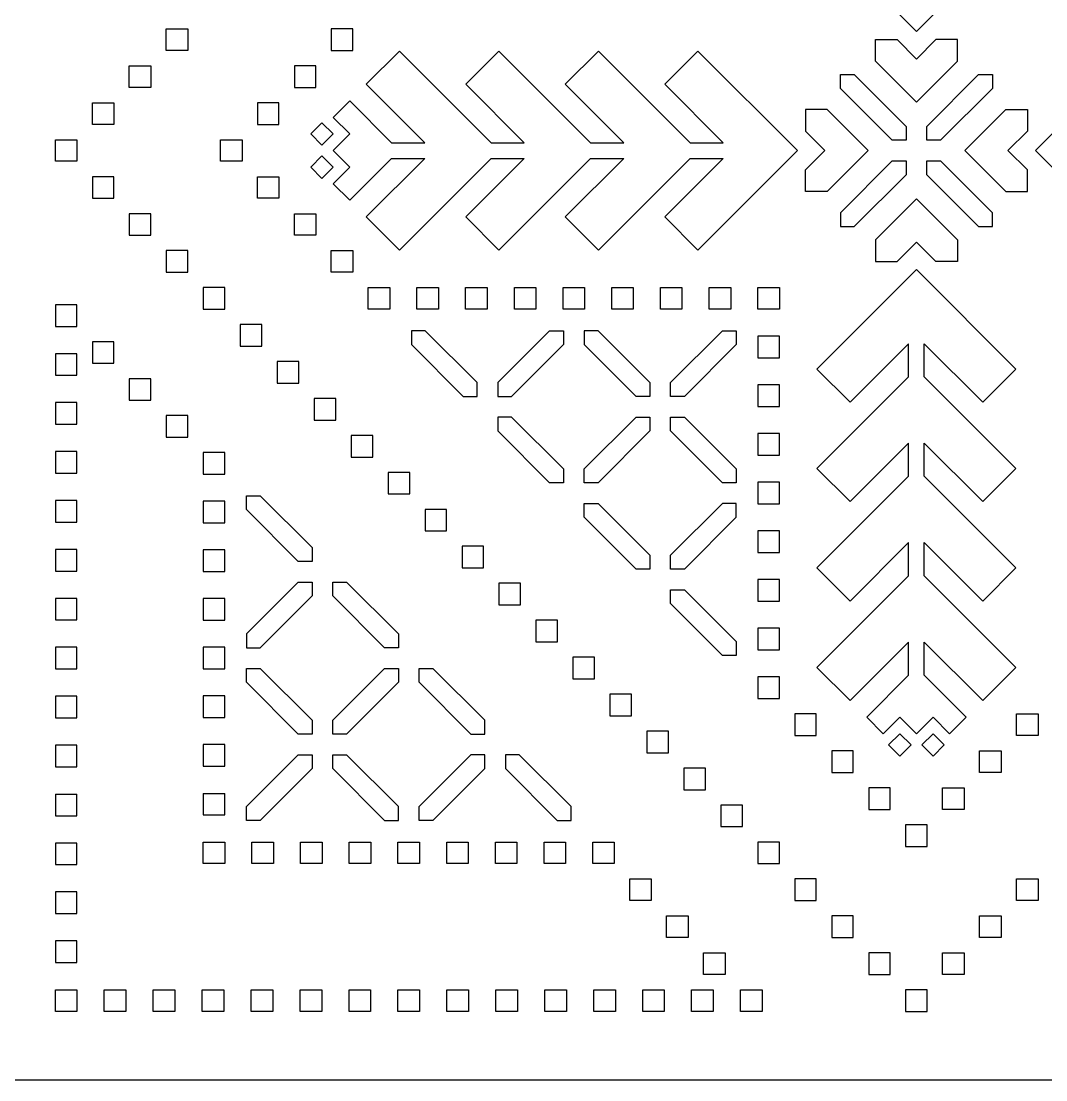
# Model space of a CAD drawing. Extents: x 48 to 637, y 137 to 327.
# Drawn here: x 242.3 to 347.1, y 136.9 to 245.3 of the extents above; entities that cross this region are included whole.
import ezdxf

# ---------------------------------------------------------------- set-up
doc = ezdxf.new("R2010")
doc.units = 0
doc.layers.get('0').update_dxf_attribs({"linetype": 'CONTINUOUS'})

msp = doc.modelspace()

# ---------------------------------------------------------------- linework, layer by layer
for p, q in [((333.888458, 244.211671), (323.70612, 254.394009)), ((333.888458, 244.211671), (344.070795, 254.394009)), ((257.109036, 244.482573), (259.318744, 244.482573)), ((257.109036, 242.272864), (257.109036, 244.482573)), ((259.318744, 244.482573), (259.318744, 242.272864)), ((276.211488, 244.482595), (274.001779, 244.482595)), ((274.001779, 244.482595), (274.001779, 242.272886)), ((276.211488, 242.272886), (276.211488, 244.482595)), ((329.690011, 243.384436), (331.89972, 243.384436)), ((329.690011, 241.174727), (329.690011, 243.384436)), ((333.888458, 241.395698), (331.89972, 243.384436)), ((333.888458, 241.395698), (335.877196, 243.384436)), ((338.086904, 243.384436), (335.877196, 243.384436)), ((338.086904, 241.174727), (338.086904, 243.384436)), ((259.318744, 242.272864), (257.109036, 242.272864)), ((274.001779, 242.272886), (276.211488, 242.272886)), ((280.97397, 242.208871), (277.579857, 238.814758)), ((290.356307, 232.826533), (280.97397, 242.208871)), ((291.156307, 242.208871), (287.762195, 238.814758)), ((300.538645, 232.826533), (291.156307, 242.208871)), ((301.338645, 242.208871), (297.944532, 238.814758)), ((310.720982, 232.826533), (301.338645, 242.208871)), ((311.520982, 242.208871), (308.12687, 238.814758)), ((321.70332, 232.026533), (311.520982, 242.208871)), ((346.073595, 232.026533), (356.255933, 242.208871)), ((253.325307, 238.489136), (253.325307, 240.698844)), ((253.325307, 240.698844), (255.535016, 240.698844)), ((255.535016, 240.698844), (255.535016, 238.489136)), ((270.218044, 240.698859), (270.218044, 238.489151)), ((272.427752, 240.698859), (270.218044, 240.698859)), ((272.427752, 238.489151), (272.427752, 240.698859)), ((333.888458, 236.976281), (329.690011, 241.174727)), ((333.888458, 236.976281), (338.086904, 241.174727)), ((326.110283, 238.390494), (326.110283, 239.804708)), ((326.110283, 239.804708), (327.524497, 239.804708)), ((332.827798, 234.501407), (327.524497, 239.804708)), ((340.252419, 239.804708), (334.949118, 234.501407)), ((340.252419, 239.804708), (341.666632, 239.804708)), ((341.666632, 239.804708), (341.666632, 238.390494)), ((255.535016, 238.489136), (253.325307, 238.489136)), ((270.218044, 238.489151), (272.427752, 238.489151)), ((277.579857, 238.814758), (283.568082, 232.826533)), ((287.762195, 238.814758), (293.75042, 232.826533)), ((297.944532, 238.814758), (303.932757, 232.826533)), ((308.12687, 238.814758), (314.115095, 232.826533)), ((331.413584, 233.087193), (326.110283, 238.390494)), ((341.666632, 238.390494), (336.363331, 233.087193)), ((249.541579, 236.915116), (251.751288, 236.915116)), ((249.541579, 234.705407), (249.541579, 236.915116)), ((251.751288, 236.915116), (251.751288, 234.705407)), ((266.434308, 236.915123), (266.434308, 234.705415)), ((268.644016, 236.915123), (266.434308, 236.915123)), ((268.644016, 234.705415), (268.644016, 236.915123)), ((274.185744, 235.420646), (275.882801, 237.117702)), ((275.882801, 237.117702), (280.17397, 232.826533)), ((275.882801, 233.72359), (274.185744, 235.420646)), ((324.740264, 236.22498), (322.530555, 236.22498)), ((322.530555, 236.22498), (322.530555, 234.015271)), ((328.93871, 232.026533), (324.740264, 236.22498)), ((338.838205, 232.026533), (343.036652, 236.22498)), ((343.036652, 236.22498), (345.24636, 236.22498)), ((345.24636, 236.22498), (345.24636, 234.015271)), ((251.751288, 234.705407), (249.541579, 234.705407)), ((266.434308, 234.705415), (268.644016, 234.705415)), ((271.887647, 233.72359), (273.036696, 234.872638)), ((273.036696, 234.872638), (274.185744, 233.72359)), ((332.827798, 234.501407), (332.827798, 233.087193)), ((334.949118, 233.087193), (334.949118, 234.501407)), ((245.757851, 230.921679), (245.757851, 233.131388)), ((245.757851, 233.131388), (247.967559, 233.131388)), ((247.967559, 233.131388), (247.967559, 230.921679)), ((262.650572, 233.131388), (264.860281, 233.131388)), ((262.650572, 230.921679), (262.650572, 233.131388)), ((264.860281, 233.131388), (264.860281, 230.921679)), ((273.036696, 232.574541), (271.887647, 233.72359)), ((274.185744, 233.72359), (273.036696, 232.574541)), ((274.185744, 232.026533), (275.882801, 233.72359)), ((324.519293, 232.026533), (322.530555, 234.015271)), ((332.827798, 233.087193), (331.413584, 233.087193)), ((336.363331, 233.087193), (334.949118, 233.087193)), ((343.257623, 232.026533), (345.24636, 234.015271)), ((275.882801, 230.329477), (274.185744, 232.026533)), ((280.17397, 232.826533), (283.568082, 232.826533)), ((290.356307, 232.826533), (293.75042, 232.826533)), ((300.538645, 232.826533), (303.932757, 232.826533)), ((310.720982, 232.826533), (314.115095, 232.826533)), ((321.70332, 232.026533), (311.520982, 221.844196)), ((324.519293, 232.026533), (322.530555, 230.037795)), ((328.93871, 232.026533), (324.740264, 227.828087)), ((338.838205, 232.026533), (343.036652, 227.828087)), ((343.257623, 232.026533), (345.24636, 230.037795)), ((346.073595, 232.026533), (356.255933, 221.844196)), ((247.967559, 230.921679), (245.757851, 230.921679)), ((264.860281, 230.921679), (262.650572, 230.921679)), ((271.887647, 230.329477), (273.036696, 231.478526)), ((273.036696, 231.478526), (274.185744, 230.329477)), ((280.17397, 231.226533), (275.882801, 226.935364)), ((283.568082, 231.226533), (277.579857, 225.238308)), ((280.17397, 231.226533), (283.568082, 231.226533)), ((290.356307, 231.226533), (280.97397, 221.844196)), ((293.75042, 231.226533), (287.762195, 225.238308)), ((290.356307, 231.226533), (293.75042, 231.226533)), ((300.538645, 231.226533), (291.156307, 221.844196)), ((303.932757, 231.226533), (297.944532, 225.238308)), ((300.538645, 231.226533), (303.932757, 231.226533)), ((310.720982, 231.226533), (301.338645, 221.844196)), ((314.115095, 231.226533), (308.12687, 225.238308)), ((310.720982, 231.226533), (314.115095, 231.226533)), ((326.110283, 225.662572), (331.413584, 230.965873)), ((331.413584, 230.965873), (332.827798, 230.965873)), ((332.827798, 230.965873), (332.827798, 229.55166)), ((334.949118, 230.965873), (336.363331, 230.965873)), ((334.949118, 229.55166), (334.949118, 230.965873)), ((341.666632, 225.662572), (336.363331, 230.965873)), ((273.036696, 229.180428), (271.887647, 230.329477)), ((274.185744, 230.329477), (273.036696, 229.180428)), ((274.185744, 228.632421), (275.882801, 230.329477)), ((322.530555, 227.828087), (322.530555, 230.037795)), ((345.24636, 227.828087), (345.24636, 230.037795)), ((249.541579, 229.347659), (249.541579, 227.137951)), ((251.751288, 229.347659), (249.541579, 229.347659)), ((251.751288, 227.137951), (251.751288, 229.347659)), ((266.434308, 227.137943), (266.434308, 229.347652)), ((266.434308, 229.347652), (268.644016, 229.347652)), ((268.644016, 229.347652), (268.644016, 227.137943)), ((327.524497, 224.248359), (332.827798, 229.55166)), ((340.252419, 224.248359), (334.949118, 229.55166)), ((275.882801, 226.935364), (274.185744, 228.632421)), ((324.740264, 227.828087), (322.530555, 227.828087)), ((343.036652, 227.828087), (345.24636, 227.828087)), ((249.541579, 227.137951), (251.751288, 227.137951)), ((268.644016, 227.137943), (266.434308, 227.137943)), ((333.888458, 227.076786), (329.690011, 222.878339)), ((333.888458, 227.076786), (338.086904, 222.878339)), ((253.325307, 225.563931), (253.325307, 223.354222)), ((255.535016, 225.563931), (253.325307, 225.563931)), ((255.535016, 223.354222), (255.535016, 225.563931)), ((270.218044, 223.354207), (270.218044, 225.563916)), ((270.218044, 225.563916), (272.427752, 225.563916)), ((272.427752, 225.563916), (272.427752, 223.354207)), ((326.110283, 225.662572), (326.110283, 224.248359)), ((341.666632, 224.248359), (341.666632, 225.662572)), ((277.579857, 225.238308), (280.97397, 221.844196)), ((287.762195, 225.238308), (291.156307, 221.844196)), ((297.944532, 225.238308), (301.338645, 221.844196)), ((308.12687, 225.238308), (311.520982, 221.844196)), ((253.325307, 223.354222), (255.535016, 223.354222)), ((272.427752, 223.354207), (270.218044, 223.354207)), ((326.110283, 224.248359), (327.524497, 224.248359)), ((340.252419, 224.248359), (341.666632, 224.248359)), ((329.690011, 222.878339), (329.690011, 220.668631)), ((333.888458, 222.657368), (331.89972, 220.668631)), ((333.888458, 222.657368), (335.877196, 220.668631)), ((338.086904, 222.878339), (338.086904, 220.668631)), ((257.109036, 221.780202), (257.109036, 219.570494)), ((259.318744, 221.780202), (257.109036, 221.780202)), ((259.318744, 219.570494), (259.318744, 221.780202)), ((274.001779, 219.570471), (274.001779, 221.78018)), ((274.001779, 221.78018), (276.211488, 221.78018)), ((276.211488, 221.78018), (276.211488, 219.570471)), ((329.690011, 220.668631), (331.89972, 220.668631)), ((338.086904, 220.668631), (335.877196, 220.668631)), ((257.109036, 219.570494), (259.318744, 219.570494)), ((276.211488, 219.570471), (274.001779, 219.570471)), ((333.888458, 219.841396), (323.70612, 209.659058)), ((333.888458, 219.841396), (344.070795, 209.659058)), ((260.892764, 217.996474), (260.892764, 215.786765)), ((263.102473, 217.996474), (260.892764, 217.996474)), ((263.102473, 215.786765), (263.102473, 217.996474)), ((277.785515, 217.996444), (279.995224, 217.996444)), ((277.785515, 215.786736), (277.785515, 217.996444)), ((279.995224, 217.996444), (279.995224, 215.786736)), ((282.768408, 215.786736), (282.768408, 217.996444)), ((282.768408, 217.996444), (284.978117, 217.996444)), ((284.978117, 217.996444), (284.978117, 215.786736)), ((287.751301, 215.786736), (287.751301, 217.996444)), ((287.751301, 217.996444), (289.96101, 217.996444)), ((289.96101, 217.996444), (289.96101, 215.786736)), ((292.734195, 217.996444), (294.943903, 217.996444)), ((292.734195, 215.786736), (292.734195, 217.996444)), ((294.943903, 217.996444), (294.943903, 215.786736)), ((297.717088, 215.786736), (297.717088, 217.996444)), ((297.717088, 217.996444), (299.926796, 217.996444)), ((299.926796, 217.996444), (299.926796, 215.786736)), ((302.699981, 215.786736), (302.699981, 217.996444)), ((302.699981, 217.996444), (304.909689, 217.996444)), ((304.909689, 217.996444), (304.909689, 215.786736)), ((307.682874, 215.786736), (307.682874, 217.996444)), ((307.682874, 217.996444), (309.892583, 217.996444)), ((309.892583, 217.996444), (309.892583, 215.786736)), ((312.665767, 215.786736), (312.665767, 217.996444)), ((312.665767, 217.996444), (314.875476, 217.996444)), ((314.875476, 217.996444), (314.875476, 215.786736)), ((317.64866, 215.786736), (317.64866, 217.996444)), ((317.64866, 217.996444), (319.858369, 217.996444)), ((319.858369, 217.996444), (319.858369, 215.786736)), ((247.967559, 216.238666), (245.757851, 216.238666)), ((245.757851, 216.238666), (245.757851, 214.028958)), ((247.967559, 214.028958), (247.967559, 216.238666)), ((260.892764, 215.786765), (263.102473, 215.786765)), ((279.995224, 215.786736), (277.785515, 215.786736)), ((284.978117, 215.786736), (282.768408, 215.786736)), ((289.96101, 215.786736), (287.751301, 215.786736)), ((294.943903, 215.786736), (292.734195, 215.786736)), ((299.926796, 215.786736), (297.717088, 215.786736)), ((304.909689, 215.786736), (302.699981, 215.786736)), ((309.892583, 215.786736), (307.682874, 215.786736)), ((314.875476, 215.786736), (312.665767, 215.786736)), ((319.858369, 215.786736), (317.64866, 215.786736)), ((245.757851, 214.028958), (247.967559, 214.028958)), ((264.676492, 214.212746), (264.676492, 212.003037)), ((266.886201, 214.212746), (264.676492, 214.212746)), ((266.886201, 212.003037), (266.886201, 214.212746)), ((282.204933, 213.577027), (282.204933, 212.162813)), ((283.619146, 213.577027), (282.204933, 213.577027)), ((283.619146, 213.577027), (288.922447, 208.273726)), ((296.347068, 213.577027), (291.043767, 208.273726)), ((296.347068, 213.577027), (297.761282, 213.577027)), ((297.761282, 213.577027), (297.761282, 212.162813)), ((301.296816, 213.577027), (299.882602, 213.577027)), ((299.882602, 213.577027), (299.882602, 212.162813)), ((301.296816, 213.577027), (306.600117, 208.273726)), ((314.024738, 213.577027), (308.721437, 208.273726)), ((314.024738, 213.577027), (315.438951, 213.577027)), ((315.438951, 213.577027), (315.438951, 212.162813)), ((251.751295, 212.45493), (249.541586, 212.45493)), ((249.541586, 212.45493), (249.541586, 210.245222)), ((251.751295, 210.245222), (251.751295, 212.45493)), ((317.64866, 213.013551), (317.64866, 210.803842)), ((319.858369, 213.013551), (317.64866, 213.013551)), ((319.858369, 210.803842), (319.858369, 213.013551)), ((264.676492, 212.003037), (266.886201, 212.003037)), ((282.204933, 212.162813), (287.508233, 206.859512)), ((297.761282, 212.162813), (292.457981, 206.859512)), ((299.882602, 212.162813), (305.185903, 206.859512)), ((315.438951, 212.162813), (310.13565, 206.859512)), ((333.088458, 212.253171), (327.100233, 206.264945)), ((333.088458, 208.859058), (333.088458, 212.253171)), ((340.676683, 206.264945), (334.688458, 212.253171)), ((334.688458, 208.859058), (334.688458, 212.253171)), ((245.757882, 211.229135), (245.757882, 209.019426)), ((247.967591, 211.229135), (245.757882, 211.229135)), ((247.967591, 209.019426), (247.967591, 211.229135)), ((249.541586, 210.245222), (251.751295, 210.245222)), ((268.460221, 210.429017), (268.460221, 208.219309)), ((270.66993, 210.429017), (268.460221, 210.429017)), ((270.66993, 208.219309), (270.66993, 210.429017)), ((317.64866, 210.803842), (319.858369, 210.803842)), ((327.100233, 206.264945), (323.70612, 209.659058)), ((344.070795, 209.659058), (340.676683, 206.264945)), ((245.757882, 209.019426), (247.967591, 209.019426)), ((253.325322, 208.671195), (253.325322, 206.461486)), ((255.535031, 208.671195), (253.325322, 208.671195)), ((255.535031, 206.461486), (255.535031, 208.671195)), ((268.460221, 208.219309), (270.66993, 208.219309)), ((288.922447, 206.859512), (288.922447, 208.273726)), ((291.043767, 208.273726), (291.043767, 206.859512)), ((306.600117, 208.273726), (306.600117, 206.859512)), ((308.721437, 206.859512), (308.721437, 208.273726)), ((333.088458, 208.859058), (323.70612, 199.47672)), ((334.688458, 208.859058), (344.070795, 199.47672)), ((317.64866, 208.030658), (317.64866, 205.820949)), ((319.858369, 208.030658), (317.64866, 208.030658)), ((319.858369, 205.820949), (319.858369, 208.030658)), ((247.967591, 206.219635), (245.757882, 206.219635)), ((245.757882, 206.219635), (245.757882, 204.009926)), ((247.967591, 204.009926), (247.967591, 206.219635)), ((253.325322, 206.461486), (255.535031, 206.461486)), ((272.243949, 206.645289), (272.243949, 204.43558)), ((274.453658, 206.645289), (272.243949, 206.645289)), ((274.453658, 204.43558), (274.453658, 206.645289)), ((287.508233, 206.859512), (288.922447, 206.859512)), ((291.043767, 206.859512), (292.457981, 206.859512)), ((306.600117, 206.859512), (305.185903, 206.859512)), ((310.13565, 206.859512), (308.721437, 206.859512)), ((257.109058, 204.887459), (257.109058, 202.67775)), ((259.318767, 204.887459), (257.109058, 204.887459)), ((259.318767, 202.67775), (259.318767, 204.887459)), ((317.64866, 205.820949), (319.858369, 205.820949)), ((245.757882, 204.009926), (247.967591, 204.009926)), ((272.243949, 204.43558), (274.453658, 204.43558)), ((291.043767, 204.738192), (291.043767, 203.323979)), ((292.457981, 204.738192), (291.043767, 204.738192)), ((292.457981, 204.738192), (297.761282, 199.434891)), ((305.185903, 204.738192), (299.882602, 199.434891)), ((305.185903, 204.738192), (306.600117, 204.738192)), ((306.600117, 204.738192), (306.600117, 203.323979)), ((308.721437, 203.323979), (308.721437, 204.738192)), ((308.721437, 204.738192), (310.13565, 204.738192)), ((315.438951, 199.434891), (310.13565, 204.738192)), ((257.109058, 202.67775), (259.318767, 202.67775)), ((276.027678, 202.861561), (276.027678, 200.651852)), ((278.237386, 202.861561), (276.027678, 202.861561)), ((278.237386, 200.651852), (278.237386, 202.861561)), ((291.043767, 203.323979), (296.347068, 198.020678)), ((306.600117, 203.323979), (301.296816, 198.020678)), ((314.024738, 198.020678), (308.721437, 203.323979)), ((317.64866, 203.047765), (317.64866, 200.838056)), ((319.858369, 203.047765), (317.64866, 203.047765)), ((319.858369, 200.838056), (319.858369, 203.047765)), ((333.088458, 202.070833), (327.100233, 196.082608)), ((333.088458, 198.67672), (333.088458, 202.070833)), ((340.676683, 196.082608), (334.688458, 202.070833)), ((334.688458, 198.67672), (334.688458, 202.070833)), ((245.757882, 201.210135), (245.757882, 199.000426)), ((247.967591, 201.210135), (245.757882, 201.210135)), ((247.967591, 199.000426), (247.967591, 201.210135)), ((260.892794, 201.103723), (260.892794, 198.894014)), ((263.102503, 201.103723), (260.892794, 201.103723)), ((263.102503, 198.894014), (263.102503, 201.103723)), ((276.027678, 200.651852), (278.237386, 200.651852)), ((317.64866, 200.838056), (319.858369, 200.838056)), ((297.761282, 199.434891), (297.761282, 198.020678)), ((299.882602, 198.020678), (299.882602, 199.434891)), ((315.438951, 199.434891), (315.438951, 198.020678)), ((327.100233, 196.082608), (323.70612, 199.47672)), ((344.070795, 199.47672), (340.676683, 196.082608)), ((245.757882, 199.000426), (247.967591, 199.000426)), ((260.892794, 198.894014), (263.102503, 198.894014)), ((279.811406, 199.077832), (279.811406, 196.868123)), ((282.021115, 199.077832), (279.811406, 199.077832)), ((282.021115, 196.868123), (282.021115, 199.077832)), ((333.088458, 198.67672), (323.70612, 189.294383)), ((334.688458, 198.67672), (344.070795, 189.294383)), ((297.761282, 198.020678), (296.347068, 198.020678)), ((301.296816, 198.020678), (299.882602, 198.020678)), ((315.438951, 198.020678), (314.024738, 198.020678)), ((317.64866, 198.064872), (317.64866, 195.855163)), ((319.858369, 198.064872), (317.64866, 198.064872)), ((319.858369, 195.855163), (319.858369, 198.064872)), ((247.967591, 196.200635), (245.757882, 196.200635)), ((245.757882, 196.200635), (245.757882, 193.990926)), ((247.967591, 193.990926), (247.967591, 196.200635)), ((265.312211, 195.270092), (265.312211, 196.684305)), ((265.312211, 196.684305), (266.726425, 196.684305)), ((266.726425, 196.684305), (272.029726, 191.381005)), ((279.811406, 196.868123), (282.021115, 196.868123)), ((263.102503, 196.12083), (260.892794, 196.12083)), ((260.892794, 196.12083), (260.892794, 193.911121)), ((263.102503, 193.911121), (263.102503, 196.12083)), ((265.312211, 195.270092), (270.615512, 189.966791)), ((285.804843, 195.294104), (283.595134, 195.294104)), ((283.595134, 195.294104), (283.595134, 193.084395)), ((285.804843, 193.084395), (285.804843, 195.294104)), ((299.882602, 195.899357), (301.296816, 195.899357)), ((299.882602, 194.485144), (299.882602, 195.899357)), ((306.600117, 190.596056), (301.296816, 195.899357)), ((314.024738, 195.899357), (308.721437, 190.596056)), ((315.438951, 195.899357), (314.024738, 195.899357)), ((315.438951, 194.485144), (315.438951, 195.899357)), ((317.64866, 195.855163), (319.858369, 195.855163)), ((245.757882, 193.990926), (247.967591, 193.990926)), ((305.185903, 189.181843), (299.882602, 194.485144)), ((315.438951, 194.485144), (310.13565, 189.181843)), ((260.892794, 193.911121), (263.102503, 193.911121)), ((283.595134, 193.084395), (285.804843, 193.084395)), ((317.64866, 193.081979), (317.64866, 190.87227)), ((319.858369, 193.081979), (317.64866, 193.081979)), ((319.858369, 190.87227), (319.858369, 193.081979)), ((333.088458, 191.888495), (327.100233, 185.90027)), ((333.088458, 188.494383), (333.088458, 191.888495)), ((340.676683, 185.90027), (334.688458, 191.888495)), ((334.688458, 188.494383), (334.688458, 191.888495)), ((247.967591, 191.191135), (245.757882, 191.191135)), ((245.757882, 191.191135), (245.757882, 188.981426)), ((247.967591, 188.981426), (247.967591, 191.191135)), ((263.102503, 191.137937), (260.892794, 191.137937)), ((260.892794, 191.137937), (260.892794, 188.928228)), ((263.102503, 188.928228), (263.102503, 191.137937)), ((272.029726, 191.381005), (272.029726, 189.966791)), ((287.378863, 191.510375), (287.378863, 189.300667)), ((289.588571, 191.510375), (287.378863, 191.510375)), ((289.588571, 189.300667), (289.588571, 191.510375)), ((317.64866, 190.87227), (319.858369, 190.87227)), ((272.029726, 189.966791), (270.615512, 189.966791)), ((306.600117, 190.596056), (306.600117, 189.181843)), ((308.721437, 189.181843), (308.721437, 190.596056)), ((245.757882, 188.981426), (247.967591, 188.981426)), ((260.892794, 188.928228), (263.102503, 188.928228)), ((287.378863, 189.300667), (289.588571, 189.300667)), ((306.600117, 189.181843), (305.185903, 189.181843)), ((310.13565, 189.181843), (308.721437, 189.181843)), ((327.100233, 185.90027), (323.70612, 189.294383)), ((344.070795, 189.294383), (340.676683, 185.90027)), ((265.312211, 182.54217), (270.615512, 187.845471)), ((270.615512, 187.845471), (272.029726, 187.845471)), ((272.029726, 187.845471), (272.029726, 186.431257)), ((274.151046, 186.431257), (274.151046, 187.845471)), ((274.151046, 187.845471), (275.56526, 187.845471)), ((275.56526, 187.845471), (280.86856, 182.54217)), ((293.3723, 187.726647), (291.162591, 187.726647)), ((291.162591, 187.726647), (291.162591, 185.516938)), ((293.3723, 185.516938), (293.3723, 187.726647)), ((319.858369, 188.099086), (317.64866, 188.099086)), ((317.64866, 188.099086), (317.64866, 185.889377)), ((319.858369, 185.889377), (319.858369, 188.099086)), ((333.088458, 188.494383), (323.70612, 179.112045)), ((334.688458, 188.494383), (344.070795, 179.112045)), ((266.726425, 181.127956), (272.029726, 186.431257)), ((274.151046, 186.431257), (279.454347, 181.127956)), ((308.721437, 187.060523), (310.13565, 187.060523)), ((308.721437, 185.646309), (308.721437, 187.060523)), ((315.438951, 181.757222), (310.13565, 187.060523)), ((245.757882, 186.181635), (245.757882, 183.971926)), ((247.967591, 186.181635), (245.757882, 186.181635)), ((247.967591, 183.971926), (247.967591, 186.181635)), ((260.892794, 186.155044), (260.892794, 183.945335)), ((263.102503, 186.155044), (260.892794, 186.155044)), ((263.102503, 183.945335), (263.102503, 186.155044)), ((291.162591, 185.516938), (293.3723, 185.516938)), ((314.024738, 180.343008), (308.721437, 185.646309)), ((317.64866, 185.889377), (319.858369, 185.889377)), ((245.757882, 183.971926), (247.967591, 183.971926)), ((260.892794, 183.945335), (263.102503, 183.945335)), ((294.94632, 183.942919), (294.94632, 181.73321)), ((297.156028, 183.942919), (294.94632, 183.942919)), ((297.156028, 181.73321), (297.156028, 183.942919)), ((265.312211, 182.54217), (265.312211, 181.127956)), ((280.86856, 182.54217), (280.86856, 181.127956)), ((317.64866, 183.116193), (317.64866, 180.906484)), ((319.858369, 183.116193), (317.64866, 183.116193)), ((319.858369, 180.906484), (319.858369, 183.116193)), ((245.757882, 181.172135), (245.757882, 178.962426)), ((247.967591, 181.172135), (245.757882, 181.172135)), ((247.967591, 178.962426), (247.967591, 181.172135)), ((260.892794, 181.17215), (260.892794, 178.962442)), ((263.102503, 181.17215), (260.892794, 181.17215)), ((263.102503, 178.962442), (263.102503, 181.17215)), ((265.312211, 181.127956), (266.726425, 181.127956)), ((280.86856, 181.127956), (279.454347, 181.127956)), ((294.94632, 181.73321), (297.156028, 181.73321)), ((315.438951, 181.757222), (315.438951, 180.343008)), ((333.088458, 181.706158), (327.100233, 175.717932)), ((333.088458, 178.312045), (333.088458, 181.706158)), ((340.676683, 175.717932), (334.688458, 181.706158)), ((334.688458, 178.312045), (334.688458, 181.706158)), ((300.939757, 180.15919), (298.730048, 180.15919)), ((298.730048, 180.15919), (298.730048, 177.949482)), ((300.939757, 177.949482), (300.939757, 180.15919)), ((315.438951, 180.343008), (314.024738, 180.343008)), ((317.64866, 180.906484), (319.858369, 180.906484)), ((245.757882, 178.962426), (247.967591, 178.962426)), ((260.892794, 178.962442), (263.102503, 178.962442)), ((265.312211, 177.592422), (265.312211, 179.006636)), ((265.312211, 179.006636), (266.726425, 179.006636)), ((266.726425, 179.006636), (272.029726, 173.703335)), ((274.151046, 173.703335), (279.454347, 179.006636)), ((279.454347, 179.006636), (280.86856, 179.006636)), ((280.86856, 179.006636), (280.86856, 177.592422)), ((282.989881, 179.006636), (284.404094, 179.006636)), ((282.989881, 177.592422), (282.989881, 179.006636)), ((289.707395, 173.703335), (284.404094, 179.006636)), ((327.100233, 175.717932), (323.70612, 179.112045)), ((344.070795, 179.112045), (340.676683, 175.717932)), ((298.730048, 177.949482), (300.939757, 177.949482)), ((317.64866, 178.133299), (317.64866, 175.923591)), ((319.858369, 178.133299), (317.64866, 178.133299)), ((319.858369, 175.923591), (319.858369, 178.133299)), ((333.088458, 178.312045), (328.797289, 174.020876)), ((338.979627, 174.020876), (334.688458, 178.312045)), ((265.312211, 177.592422), (270.615512, 172.289122)), ((275.56526, 172.289122), (280.86856, 177.592422)), ((288.293182, 172.289122), (282.989881, 177.592422)), ((245.757882, 176.162635), (245.757882, 173.952926)), ((247.967591, 176.162635), (245.757882, 176.162635)), ((247.967591, 173.952926), (247.967591, 176.162635)), ((263.102503, 176.189257), (260.892794, 176.189257)), ((260.892794, 176.189257), (260.892794, 173.979549)), ((263.102503, 173.979549), (263.102503, 176.189257)), ((302.513776, 176.375462), (302.513776, 174.165753)), ((304.723485, 176.375462), (302.513776, 176.375462)), ((304.723485, 174.165753), (304.723485, 176.375462)), ((317.64866, 175.923591), (319.858369, 175.923591)), ((245.757882, 173.952926), (247.967591, 173.952926)), ((260.892794, 173.979549), (263.102503, 173.979549)), ((272.029726, 173.703335), (272.029726, 172.289122)), ((274.151046, 172.289122), (274.151046, 173.703335)), ((289.707395, 172.289122), (289.707395, 173.703335)), ((302.513776, 174.165753), (304.723485, 174.165753)), ((323.642105, 174.349564), (321.432396, 174.349564)), ((321.432396, 174.349564), (321.432396, 172.139855)), ((323.642105, 172.139855), (323.642105, 174.349564)), ((328.797289, 174.020876), (330.494345, 172.32382)), ((330.494345, 172.32382), (332.191401, 174.020876)), ((332.191401, 174.020876), (333.888458, 172.32382)), ((333.888458, 172.32382), (335.585514, 174.020876)), ((335.585514, 174.020876), (337.28257, 172.32382)), ((337.28257, 172.32382), (338.979627, 174.020876)), ((344.134811, 174.349564), (346.34452, 174.349564)), ((344.134811, 172.139855), (344.134811, 174.349564)), ((346.34452, 174.349564), (346.34452, 172.139855)), ((308.507213, 172.591733), (306.297505, 172.591733)), ((306.297505, 172.591733), (306.297505, 170.382025)), ((308.507213, 170.382025), (308.507213, 172.591733)), ((332.191401, 172.32382), (331.042353, 171.174771)), ((333.34045, 171.174771), (332.191401, 172.32382)), ((335.585514, 172.32382), (334.436465, 171.174771)), ((336.734563, 171.174771), (335.585514, 172.32382)), ((272.029726, 172.289122), (270.615512, 172.289122)), ((275.56526, 172.289122), (274.151046, 172.289122)), ((288.293182, 172.289122), (289.707395, 172.289122)), ((321.432396, 172.139855), (323.642105, 172.139855)), ((346.34452, 172.139855), (344.134811, 172.139855)), ((245.757882, 171.153135), (245.757882, 168.943426)), ((247.967591, 171.153135), (245.757882, 171.153135)), ((247.967591, 168.943426), (247.967591, 171.153135)), ((263.102503, 171.206364), (260.892794, 171.206364)), ((260.892794, 171.206364), (260.892794, 168.996656)), ((263.102503, 168.996656), (263.102503, 171.206364)), ((265.312211, 164.8645), (270.615512, 170.167801)), ((270.615512, 170.167801), (272.029726, 170.167801)), ((272.029726, 170.167801), (272.029726, 168.753588)), ((274.151046, 168.753588), (274.151046, 170.167801)), ((274.151046, 170.167801), (275.56526, 170.167801)), ((280.86856, 164.8645), (275.56526, 170.167801)), ((282.989881, 164.8645), (288.293182, 170.167801)), ((289.707395, 170.167801), (288.293182, 170.167801)), ((289.707395, 168.753588), (289.707395, 170.167801)), ((291.828716, 170.167801), (291.828716, 168.753588)), ((293.242929, 170.167801), (291.828716, 170.167801)), ((298.54623, 164.8645), (293.242929, 170.167801)), ((306.297505, 170.382025), (308.507213, 170.382025)), ((325.216132, 170.565828), (325.216132, 168.356119)), ((327.42584, 170.565828), (325.216132, 170.565828)), ((327.42584, 168.356119), (327.42584, 170.565828)), ((331.042353, 171.174771), (332.191401, 170.025723)), ((332.191401, 170.025723), (333.34045, 171.174771)), ((334.436465, 171.174771), (335.585514, 170.025723)), ((335.585514, 170.025723), (336.734563, 171.174771)), ((340.351075, 168.356119), (340.351075, 170.565828)), ((340.351075, 170.565828), (342.560784, 170.565828)), ((342.560784, 170.565828), (342.560784, 168.356119)), ((245.757882, 168.943426), (247.967591, 168.943426)), ((260.892794, 168.996656), (263.102503, 168.996656)), ((266.726425, 163.450287), (272.029726, 168.753588)), ((279.454347, 163.450287), (274.151046, 168.753588)), ((284.404094, 163.450287), (289.707395, 168.753588)), ((297.132016, 163.450287), (291.828716, 168.753588)), ((310.081233, 168.808005), (310.081233, 166.598296)), ((312.290942, 168.808005), (310.081233, 168.808005)), ((312.290942, 166.598296), (312.290942, 168.808005)), ((325.216132, 168.356119), (327.42584, 168.356119)), ((342.560784, 168.356119), (340.351075, 168.356119)), ((245.757882, 166.143635), (245.757882, 163.933926)), ((245.757882, 166.143635), (247.967591, 166.143635)), ((247.967591, 163.933926), (247.967591, 166.143635)), ((260.892794, 166.223471), (260.892794, 164.013762)), ((260.892794, 166.223471), (263.102503, 166.223471)), ((263.102503, 164.013762), (263.102503, 166.223471)), ((310.081233, 166.598296), (312.290942, 166.598296)), ((331.209576, 166.782092), (328.999868, 166.782092)), ((328.999868, 166.782092), (328.999868, 164.572383)), ((331.209576, 164.572383), (331.209576, 166.782092)), ((336.567339, 166.782092), (338.777048, 166.782092)), ((336.567339, 164.572383), (336.567339, 166.782092)), ((338.777048, 166.782092), (338.777048, 164.572383)), ((265.312211, 163.450287), (265.312211, 164.8645)), ((280.86856, 163.450287), (280.86856, 164.8645)), ((282.989881, 163.450287), (282.989881, 164.8645)), ((298.54623, 163.450287), (298.54623, 164.8645)), ((316.07467, 165.024277), (313.864961, 165.024277)), ((313.864961, 165.024277), (313.864961, 162.814568)), ((316.07467, 162.814568), (316.07467, 165.024277)), ((245.757882, 163.933926), (247.967591, 163.933926)), ((260.892794, 164.013762), (263.102503, 164.013762)), ((328.999868, 164.572383), (331.209576, 164.572383)), ((338.777048, 164.572383), (336.567339, 164.572383)), ((266.726425, 163.450287), (265.312211, 163.450287)), ((279.454347, 163.450287), (280.86856, 163.450287)), ((284.404094, 163.450287), (282.989881, 163.450287)), ((297.132016, 163.450287), (298.54623, 163.450287)), ((313.864961, 162.814568), (316.07467, 162.814568)), ((332.783603, 162.998356), (332.783603, 160.788647)), ((334.993312, 162.998356), (332.783603, 162.998356)), ((334.993312, 160.788647), (334.993312, 162.998356)), ((245.757882, 161.134135), (245.757882, 158.924426)), ((247.967591, 161.134135), (245.757882, 161.134135)), ((247.967591, 158.924426), (247.967591, 161.134135)), ((260.892794, 159.030869), (260.892794, 161.240578)), ((260.892794, 161.240578), (263.102503, 161.240578)), ((263.102503, 161.240578), (263.102503, 159.030869)), ((265.875687, 159.030869), (265.875687, 161.240578)), ((265.875687, 161.240578), (268.085396, 161.240578)), ((268.085396, 161.240578), (268.085396, 159.030869)), ((270.85858, 159.030869), (270.85858, 161.240578)), ((270.85858, 161.240578), (273.068289, 161.240578)), ((273.068289, 161.240578), (273.068289, 159.030869)), ((275.841473, 159.030869), (275.841473, 161.240578)), ((275.841473, 161.240578), (278.051182, 161.240578)), ((278.051182, 161.240578), (278.051182, 159.030869)), ((280.824366, 159.030869), (280.824366, 161.240578)), ((280.824366, 161.240578), (283.034075, 161.240578)), ((283.034075, 161.240578), (283.034075, 159.030869)), ((285.807259, 159.030869), (285.807259, 161.240578)), ((285.807259, 161.240578), (288.016968, 161.240578)), ((288.016968, 161.240578), (288.016968, 159.030869)), ((290.790152, 161.240578), (292.999861, 161.240578)), ((290.790152, 159.030869), (290.790152, 161.240578)), ((292.999861, 161.240578), (292.999861, 159.030869)), ((295.773046, 159.030869), (295.773046, 161.240578)), ((295.773046, 161.240578), (297.982754, 161.240578)), ((297.982754, 161.240578), (297.982754, 159.030869)), ((300.755939, 159.030869), (300.755939, 161.240578)), ((300.755939, 161.240578), (302.965647, 161.240578)), ((302.965647, 161.240578), (302.965647, 159.030869)), ((317.64869, 161.240548), (317.64869, 159.03084)), ((319.858399, 161.240548), (317.64869, 161.240548)), ((319.858399, 159.03084), (319.858399, 161.240548)), ((332.783603, 160.788647), (334.993312, 160.788647)), ((245.757882, 158.924426), (247.967591, 158.924426)), ((263.102503, 159.030869), (260.892794, 159.030869)), ((268.085396, 159.030869), (265.875687, 159.030869)), ((273.068289, 159.030869), (270.85858, 159.030869)), ((278.051182, 159.030869), (275.841473, 159.030869)), ((283.034075, 159.030869), (280.824366, 159.030869)), ((288.016968, 159.030869), (285.807259, 159.030869)), ((292.999861, 159.030869), (290.790152, 159.030869)), ((297.982754, 159.030869), (295.773046, 159.030869)), ((302.965647, 159.030869), (300.755939, 159.030869)), ((317.64869, 159.03084), (319.858399, 159.03084)), ((304.539674, 155.247134), (304.539674, 157.456842)), ((304.539674, 157.456842), (306.749383, 157.456842)), ((306.749383, 157.456842), (306.749383, 155.247134)), ((323.642127, 157.45682), (321.432418, 157.45682)), ((321.432418, 157.45682), (321.432418, 155.247111)), ((323.642127, 155.247111), (323.642127, 157.45682)), ((344.134789, 157.45682), (346.344497, 157.45682)), ((344.134789, 155.247111), (344.134789, 157.45682)), ((346.344497, 157.45682), (346.344497, 155.247111)), ((247.967591, 156.124635), (245.757882, 156.124635)), ((245.757882, 156.124635), (245.757882, 153.914926)), ((247.967591, 153.914926), (247.967591, 156.124635)), ((306.749383, 155.247134), (304.539674, 155.247134)), ((321.432418, 155.247111), (323.642127, 155.247111)), ((346.344497, 155.247111), (344.134789, 155.247111)), ((245.757882, 153.914926), (247.967591, 153.914926)), ((308.32341, 151.463398), (308.32341, 153.673106)), ((308.32341, 153.673106), (310.533119, 153.673106)), ((310.533119, 153.673106), (310.533119, 151.463398)), ((325.216147, 153.673091), (325.216147, 151.463383)), ((327.425855, 153.673091), (325.216147, 153.673091)), ((327.425855, 151.463383), (327.425855, 153.673091)), ((340.35106, 151.463383), (340.35106, 153.673091)), ((340.35106, 153.673091), (342.560769, 153.673091)), ((342.560769, 153.673091), (342.560769, 151.463383)), ((247.967591, 151.115135), (245.757882, 151.115135)), ((245.757882, 151.115135), (245.757882, 148.905426)), ((247.967591, 148.905426), (247.967591, 151.115135)), ((310.533119, 151.463398), (308.32341, 151.463398)), ((325.216147, 151.463383), (327.425855, 151.463383)), ((342.560769, 151.463383), (340.35106, 151.463383)), ((312.107146, 147.679662), (312.107146, 149.889371)), ((312.107146, 149.889371), (314.316855, 149.889371)), ((314.316855, 149.889371), (314.316855, 147.679662)), ((331.209584, 149.889363), (328.999875, 149.889363)), ((328.999875, 149.889363), (328.999875, 147.679654)), ((331.209584, 147.679654), (331.209584, 149.889363)), ((336.567332, 149.889363), (338.77704, 149.889363)), ((336.567332, 147.679654), (336.567332, 149.889363)), ((338.77704, 149.889363), (338.77704, 147.679654)), ((245.757882, 148.905426), (247.967591, 148.905426)), ((314.316855, 147.679662), (312.107146, 147.679662)), ((328.999875, 147.679654), (331.209584, 147.679654)), ((338.77704, 147.679654), (336.567332, 147.679654)), ((245.757882, 146.105635), (247.967591, 146.105635)), ((245.757882, 143.895926), (245.757882, 146.105635)), ((247.967591, 146.105635), (247.967591, 143.895926)), ((250.767382, 146.105635), (252.977091, 146.105635)), ((250.767382, 143.895926), (250.767382, 146.105635)), ((252.977091, 146.105635), (252.977091, 143.895926)), ((255.776882, 146.105635), (257.986591, 146.105635)), ((255.776882, 143.895926), (255.776882, 146.105635)), ((257.986591, 146.105635), (257.986591, 143.895926)), ((260.786382, 146.105635), (262.996091, 146.105635)), ((260.786382, 143.895926), (260.786382, 146.105635)), ((262.996091, 146.105635), (262.996091, 143.895926)), ((265.795882, 146.105635), (268.005591, 146.105635)), ((265.795882, 143.895926), (265.795882, 146.105635)), ((268.005591, 146.105635), (268.005591, 143.895926)), ((270.805382, 143.895926), (270.805382, 146.105635)), ((270.805382, 146.105635), (273.015091, 146.105635)), ((273.015091, 146.105635), (273.015091, 143.895926)), ((275.814882, 143.895926), (275.814882, 146.105635)), ((275.814882, 146.105635), (278.024591, 146.105635)), ((278.024591, 146.105635), (278.024591, 143.895926)), ((280.824382, 146.105635), (283.034091, 146.105635)), ((280.824382, 143.895926), (280.824382, 146.105635)), ((283.034091, 146.105635), (283.034091, 143.895926)), ((285.833882, 146.105635), (288.043591, 146.105635)), ((285.833882, 143.895926), (285.833882, 146.105635)), ((288.043591, 146.105635), (288.043591, 143.895926)), ((290.843382, 146.105635), (293.053091, 146.105635)), ((290.843382, 143.895926), (290.843382, 146.105635)), ((293.053091, 146.105635), (293.053091, 143.895926)), ((295.852882, 146.105635), (298.062591, 146.105635)), ((295.852882, 143.895926), (295.852882, 146.105635)), ((298.062591, 146.105635), (298.062591, 143.895926)), ((300.862382, 146.105635), (303.072091, 146.105635)), ((300.862382, 143.895926), (300.862382, 146.105635)), ((303.072091, 146.105635), (303.072091, 143.895926)), ((305.871882, 143.895926), (305.871882, 146.105635)), ((305.871882, 146.105635), (308.081591, 146.105635)), ((308.081591, 146.105635), (308.081591, 143.895926)), ((310.881382, 143.895926), (310.881382, 146.105635)), ((310.881382, 146.105635), (313.091091, 146.105635)), ((313.091091, 146.105635), (313.091091, 143.895926)), ((315.890882, 143.895926), (315.890882, 146.105635)), ((315.890882, 146.105635), (318.100591, 146.105635)), ((318.100591, 146.105635), (318.100591, 143.895926)), ((332.783603, 146.105635), (332.783603, 143.895926)), ((334.993312, 146.105635), (332.783603, 146.105635)), ((334.993312, 143.895926), (334.993312, 146.105635)), ((247.967591, 143.895926), (245.757882, 143.895926)), ((252.977091, 143.895926), (250.767382, 143.895926)), ((257.986591, 143.895926), (255.776882, 143.895926)), ((262.996091, 143.895926), (260.786382, 143.895926)), ((268.005591, 143.895926), (265.795882, 143.895926)), ((273.015091, 143.895926), (270.805382, 143.895926)), ((278.024591, 143.895926), (275.814882, 143.895926)), ((283.034091, 143.895926), (280.824382, 143.895926)), ((288.043591, 143.895926), (285.833882, 143.895926)), ((293.053091, 143.895926), (290.843382, 143.895926)), ((298.062591, 143.895926), (295.852882, 143.895926)), ((303.072091, 143.895926), (300.862382, 143.895926)), ((308.081591, 143.895926), (305.871882, 143.895926)), ((313.091091, 143.895926), (310.881382, 143.895926)), ((318.100591, 143.895926), (315.890882, 143.895926)), ((332.783603, 143.895926), (334.993312, 143.895926)), ((238.757882, 136.895926), (429.019033, 136.895926))]:
    msp.add_line(p, q)

doc.saveas('drawing.dxf')
